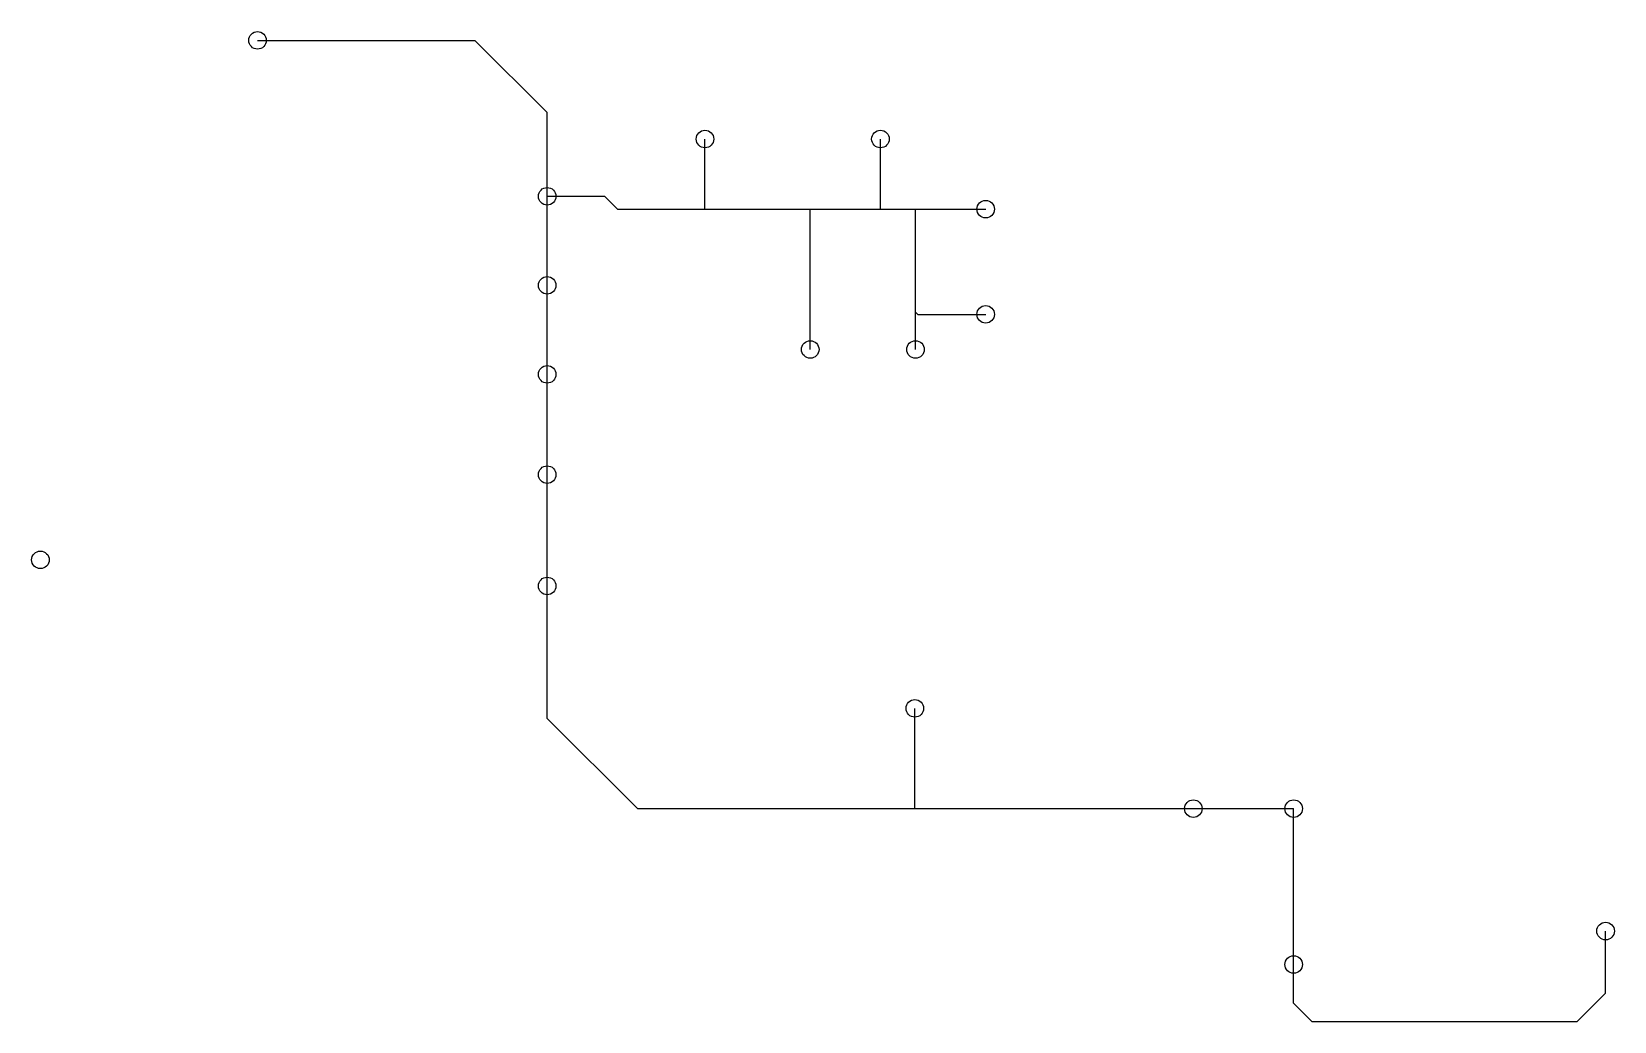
# Model space of a CAD drawing. Extents: x -0.431 to 0.279, y -0.336 to 0.109.
import ezdxf

# ---------------------------------------------------------------- set-up
doc = ezdxf.new("R2010")
doc.units = 0
doc.layers.get('0').update_dxf_attribs({"linetype": 'CONTINUOUS'})
doc.layers.add('gbl', color=5, linetype='CONTINUOUS')

# ---------------------------------------------------------------- blocks, each defined once
blk = doc.blocks.new('D39')
blk.add_circle((0, 0), 0.00394)

msp = doc.modelspace()

# ---------------------------------------------------------------- linework, layer by layer
at = {"layer": 'gbl', "color": 5}
for points in [[(-0.33, 0.105), (-0.23241, 0.105)], [(-0.23241, 0.105), (-0.2, 0.07259)], [(-0.2, 0.035), (-0.2, 0.07259)], [(-0.12919, 0.02919), (-0.12919, 0.06069)], [(-0.05045, 0.02919), (-0.05045, 0.06069)], [(-0.2, -0.14), (-0.2, -0.09), (-0.2, -0.045), (-0.2, -0.005), (-0.2, 0.035)], [(-0.2, 0.035), (-0.17424, 0.035), (-0.16843, 0.02919), (-0.12919, 0.02919)], [(-0.12919, 0.02919), (-0.08195, 0.02919), (-0.08195, 0.02919)], [(-0.08195, -0.0338), (-0.08195, 0.02919), (-0.05046, 0.02919), (-0.05045, 0.02919)], [(-0.05045, 0.02919), (-0.05045, 0.02919), (-0.03471, 0.02919), (-0.00321, 0.02919)], [(-0.03471, -0.0338), (-0.03471, -0.017), (-0.03471, 0.02919)], [(-0.03471, -0.017), (-0.03365, -0.01805), (-0.00321, -0.01805)], [(-0.08195, -0.0338), (-0.08195, -0.0338)], [(-0.2, -0.19948), (-0.2, -0.14)], [(-0.035, -0.23974), (-0.035, -0.195)], [(-0.2, -0.19948), (-0.15948, -0.24)], [(-0.15948, -0.24), (-0.03474, -0.24)], [(-0.035, -0.23974), (-0.03474, -0.24), (0.09, -0.24)], [(0.09, -0.24), (0.135, -0.24)], [(0.135, -0.31), (0.135, -0.24)], [(0.135, -0.32742), (0.14314, -0.33555), (0.26232, -0.33555), (0.275, -0.32288), (0.275, -0.295)], [(0.135, -0.32742), (0.135, -0.31)]]:
    msp.add_lwpolyline(points, dxfattribs=at)

# ---------------------------------------------------------------- block references
at = {"layer": 'gbl'}
for p in [(-0.33, 0.105), (-0.12919, 0.06069), (-0.05045, 0.06069), (-0.2, 0.035), (-0.00321, 0.02919), (-0.2, -0.005), (-0.00321, -0.01805), (-0.08195, -0.0338), (-0.03471, -0.0338), (-0.2, -0.045), (-0.2, -0.09), (-0.42745, -0.1283), (-0.2, -0.14), (-0.035, -0.195), (0.09, -0.24), (0.135, -0.24), (0.275, -0.295), (0.135, -0.31)]:
    msp.add_blockref('D39', p, dxfattribs=at)

doc.saveas('drawing.dxf')
